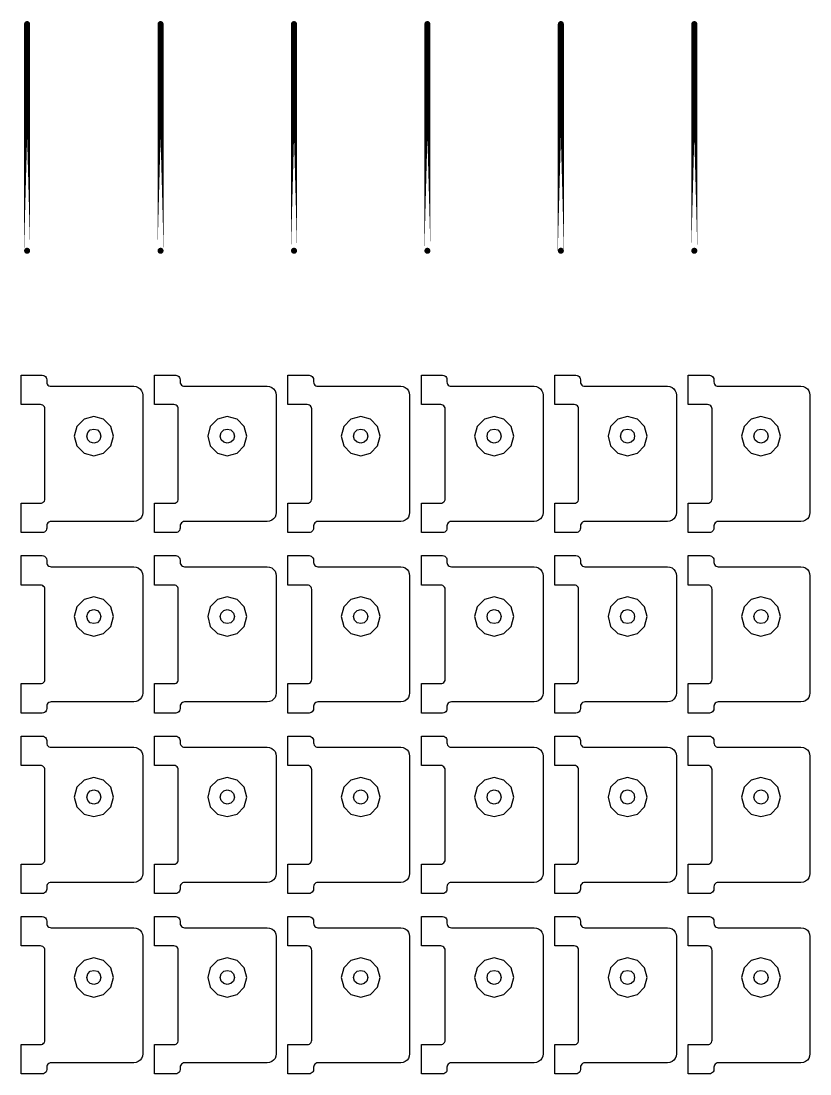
# Model space of a CAD drawing. Extents: x 11 to 212, y 11 to 212.
# Drawn here: x 134.06 to 144.49, y 161.51 to 175.44 of the extents above; entities that cross this region are included whole.
import ezdxf

# ---------------------------------------------------------------- set-up
doc = ezdxf.new("R2010")
doc.units = 0
doc.layers.get('0').update_dxf_attribs({"linetype": 'continuous'})
doc.layers.add('G', color=7, linetype='continuous')

# ---------------------------------------------------------------- blocks, each defined once
blk = doc.blocks.new('cutlineendpoint')
at = {"const_width": 0.04}
blk.add_lwpolyline([(-0.02, 0, 1), (0.02, 0, 1)], format="xyb", close=True, dxfattribs=at)

msp = doc.modelspace()

# ---------------------------------------------------------------- linework, layer by layer
at = {"layer": 'G', "const_width": 0.08}
for points in [[(134.141, 172.4), (134.141, 175.4)], [(135.906, 172.4), (135.906, 175.4)], [(137.671, 172.4), (137.671, 175.4)], [(139.435, 172.4), (139.435, 175.4)], [(141.2, 172.4), (141.2, 175.4)], [(142.965, 172.4), (142.965, 175.4)]]:
    msp.add_lwpolyline(points, close=True, dxfattribs=at)
at = {"layer": 'G'}
for points in [[(134.318, 169.059), (134.333, 169.061), (134.347, 169.067), (134.359, 169.076), (134.369, 169.088), (134.374, 169.102), (134.376, 169.118), (134.376, 170.306), (134.374, 170.321), (134.369, 170.335), (134.359, 170.347), (134.347, 170.357), (134.333, 170.363), (134.318, 170.365), (134.061, 170.365), (134.061, 170.753), (134.341, 170.753), (134.356, 170.751), (134.371, 170.745), (134.383, 170.736), (134.392, 170.724), (134.398, 170.709), (134.4, 170.694), (134.4, 170.665), (134.402, 170.649), (134.408, 170.635), (134.417, 170.623), (134.429, 170.614), (134.444, 170.608), (134.459, 170.606), (135.553, 170.606), (135.583, 170.602), (135.612, 170.59), (135.636, 170.571), (135.655, 170.547), (135.667, 170.519), (135.671, 170.488), (135.671, 168.935), (135.667, 168.905), (135.655, 168.876), (135.636, 168.852), (135.612, 168.833), (135.583, 168.822), (135.553, 168.818), (134.459, 168.818), (134.444, 168.816), (134.429, 168.81), (134.417, 168.8), (134.408, 168.788), (134.402, 168.774), (134.4, 168.759), (134.4, 168.729), (134.398, 168.714), (134.392, 168.7), (134.383, 168.688), (134.371, 168.678), (134.356, 168.673), (134.341, 168.671), (134.061, 168.671), (134.061, 169.059)], [(136.082, 169.059), (136.098, 169.061), (136.112, 169.067), (136.124, 169.076), (136.133, 169.088), (136.139, 169.102), (136.141, 169.118), (136.141, 170.306), (136.139, 170.321), (136.133, 170.335), (136.124, 170.347), (136.112, 170.357), (136.098, 170.363), (136.082, 170.365), (135.826, 170.365), (135.826, 170.753), (136.106, 170.753), (136.121, 170.751), (136.135, 170.745), (136.147, 170.736), (136.157, 170.724), (136.163, 170.709), (136.165, 170.694), (136.165, 170.665), (136.167, 170.649), (136.173, 170.635), (136.182, 170.623), (136.194, 170.614), (136.208, 170.608), (136.224, 170.606), (137.318, 170.606), (137.348, 170.602), (137.376, 170.59), (137.401, 170.571), (137.42, 170.547), (137.431, 170.519), (137.435, 170.488), (137.435, 168.935), (137.431, 168.905), (137.42, 168.876), (137.401, 168.852), (137.376, 168.833), (137.348, 168.822), (137.318, 168.818), (136.224, 168.818), (136.208, 168.816), (136.194, 168.81), (136.182, 168.8), (136.173, 168.788), (136.167, 168.774), (136.165, 168.759), (136.165, 168.729), (136.163, 168.714), (136.157, 168.7), (136.147, 168.688), (136.135, 168.678), (136.121, 168.673), (136.106, 168.671), (135.826, 168.671), (135.826, 169.059)], [(137.847, 169.059), (137.862, 169.061), (137.876, 169.067), (137.889, 169.076), (137.898, 169.088), (137.904, 169.102), (137.906, 169.118), (137.906, 170.306), (137.904, 170.321), (137.898, 170.335), (137.889, 170.347), (137.876, 170.357), (137.862, 170.363), (137.847, 170.365), (137.591, 170.365), (137.591, 170.753), (137.871, 170.753), (137.886, 170.751), (137.9, 170.745), (137.912, 170.736), (137.922, 170.724), (137.927, 170.709), (137.929, 170.694), (137.929, 170.665), (137.931, 170.649), (137.937, 170.635), (137.947, 170.623), (137.959, 170.614), (137.973, 170.608), (137.988, 170.606), (139.082, 170.606), (139.113, 170.602), (139.141, 170.59), (139.166, 170.571), (139.184, 170.547), (139.196, 170.519), (139.2, 170.488), (139.2, 168.935), (139.196, 168.905), (139.184, 168.876), (139.166, 168.852), (139.141, 168.833), (139.113, 168.822), (139.082, 168.818), (137.988, 168.818), (137.973, 168.816), (137.959, 168.81), (137.947, 168.8), (137.937, 168.788), (137.931, 168.774), (137.929, 168.759), (137.929, 168.729), (137.927, 168.714), (137.922, 168.7), (137.912, 168.688), (137.9, 168.678), (137.886, 168.673), (137.871, 168.671), (137.591, 168.671), (137.591, 169.059)], [(139.612, 169.059), (139.627, 169.061), (139.641, 169.067), (139.653, 169.076), (139.663, 169.088), (139.669, 169.102), (139.671, 169.118), (139.671, 170.306), (139.669, 170.321), (139.663, 170.335), (139.653, 170.347), (139.641, 170.357), (139.627, 170.363), (139.612, 170.365), (139.355, 170.365), (139.355, 170.753), (139.635, 170.753), (139.651, 170.751), (139.665, 170.745), (139.677, 170.736), (139.686, 170.724), (139.692, 170.709), (139.694, 170.694), (139.694, 170.665), (139.696, 170.649), (139.702, 170.635), (139.711, 170.623), (139.724, 170.614), (139.738, 170.608), (139.753, 170.606), (140.847, 170.606), (140.878, 170.602), (140.906, 170.59), (140.93, 170.571), (140.949, 170.547), (140.961, 170.519), (140.965, 170.488), (140.965, 168.935), (140.961, 168.905), (140.949, 168.876), (140.93, 168.852), (140.906, 168.833), (140.878, 168.822), (140.847, 168.818), (139.753, 168.818), (139.738, 168.816), (139.724, 168.81), (139.711, 168.8), (139.702, 168.788), (139.696, 168.774), (139.694, 168.759), (139.694, 168.729), (139.692, 168.714), (139.686, 168.7), (139.677, 168.688), (139.665, 168.678), (139.651, 168.673), (139.635, 168.671), (139.355, 168.671), (139.355, 169.059)], [(141.376, 169.059), (141.392, 169.061), (141.406, 169.067), (141.418, 169.076), (141.427, 169.088), (141.433, 169.102), (141.435, 169.118), (141.435, 170.306), (141.433, 170.321), (141.427, 170.335), (141.418, 170.347), (141.406, 170.357), (141.392, 170.363), (141.376, 170.365), (141.12, 170.365), (141.12, 170.753), (141.4, 170.753), (141.415, 170.751), (141.429, 170.745), (141.442, 170.736), (141.451, 170.724), (141.457, 170.709), (141.459, 170.694), (141.459, 170.665), (141.461, 170.649), (141.467, 170.635), (141.476, 170.623), (141.488, 170.614), (141.502, 170.608), (141.518, 170.606), (142.612, 170.606), (142.642, 170.602), (142.671, 170.59), (142.695, 170.571), (142.714, 170.547), (142.725, 170.519), (142.729, 170.488), (142.729, 168.935), (142.725, 168.905), (142.714, 168.876), (142.695, 168.852), (142.671, 168.833), (142.642, 168.822), (142.612, 168.818), (141.518, 168.818), (141.502, 168.816), (141.488, 168.81), (141.476, 168.8), (141.467, 168.788), (141.461, 168.774), (141.459, 168.759), (141.459, 168.729), (141.457, 168.714), (141.451, 168.7), (141.442, 168.688), (141.429, 168.678), (141.415, 168.673), (141.4, 168.671), (141.12, 168.671), (141.12, 169.059)], [(143.141, 169.059), (143.156, 169.061), (143.171, 169.067), (143.183, 169.076), (143.192, 169.088), (143.198, 169.102), (143.2, 169.118), (143.2, 170.306), (143.198, 170.321), (143.192, 170.335), (143.183, 170.347), (143.171, 170.357), (143.156, 170.363), (143.141, 170.365), (142.885, 170.365), (142.885, 170.753), (143.165, 170.753), (143.18, 170.751), (143.194, 170.745), (143.206, 170.736), (143.216, 170.724), (143.222, 170.709), (143.224, 170.694), (143.224, 170.665), (143.226, 170.649), (143.231, 170.635), (143.241, 170.623), (143.253, 170.614), (143.267, 170.608), (143.282, 170.606), (144.376, 170.606), (144.407, 170.602), (144.435, 170.59), (144.46, 170.571), (144.478, 170.547), (144.49, 170.519), (144.494, 170.488), (144.494, 168.935), (144.49, 168.905), (144.478, 168.876), (144.46, 168.852), (144.435, 168.833), (144.407, 168.822), (144.376, 168.818), (143.282, 168.818), (143.267, 168.816), (143.253, 168.81), (143.241, 168.8), (143.231, 168.788), (143.226, 168.774), (143.224, 168.759), (143.224, 168.729), (143.222, 168.714), (143.216, 168.7), (143.206, 168.688), (143.194, 168.678), (143.18, 168.673), (143.165, 168.671), (142.885, 168.671), (142.885, 169.059)], [(135.248, 169.818), (135.282, 169.947), (135.248, 170.076), (135.153, 170.171), (135.024, 170.206), (134.894, 170.171), (134.799, 170.076), (134.765, 169.947), (134.799, 169.818), (134.894, 169.723), (135.024, 169.688), (135.153, 169.723)], [(137.012, 169.818), (137.047, 169.947), (137.012, 170.076), (136.918, 170.171), (136.788, 170.206), (136.659, 170.171), (136.564, 170.076), (136.529, 169.947), (136.564, 169.818), (136.659, 169.723), (136.788, 169.688), (136.918, 169.723)], [(138.777, 169.818), (138.812, 169.947), (138.777, 170.076), (138.682, 170.171), (138.553, 170.206), (138.424, 170.171), (138.329, 170.076), (138.294, 169.947), (138.329, 169.818), (138.424, 169.723), (138.553, 169.688), (138.682, 169.723)], [(140.542, 169.818), (140.576, 169.947), (140.542, 170.076), (140.447, 170.171), (140.318, 170.206), (140.188, 170.171), (140.093, 170.076), (140.059, 169.947), (140.093, 169.818), (140.188, 169.723), (140.318, 169.688), (140.447, 169.723)], [(142.307, 169.818), (142.341, 169.947), (142.307, 170.076), (142.212, 170.171), (142.082, 170.206), (141.953, 170.171), (141.858, 170.076), (141.824, 169.947), (141.858, 169.818), (141.953, 169.723), (142.082, 169.688), (142.212, 169.723)], [(144.071, 169.818), (144.106, 169.947), (144.071, 170.076), (143.976, 170.171), (143.847, 170.206), (143.718, 170.171), (143.623, 170.076), (143.588, 169.947), (143.623, 169.818), (143.718, 169.723), (143.847, 169.688), (143.976, 169.723)], [(135.118, 169.947), (135.105, 169.9), (135.071, 169.866), (135.024, 169.853), (134.976, 169.866), (134.942, 169.9), (134.929, 169.947), (134.942, 169.994), (134.976, 170.029), (135.024, 170.041), (135.071, 170.029), (135.105, 169.994)], [(136.882, 169.947), (136.87, 169.9), (136.835, 169.866), (136.788, 169.853), (136.741, 169.866), (136.707, 169.9), (136.694, 169.947), (136.707, 169.994), (136.741, 170.029), (136.788, 170.041), (136.835, 170.029), (136.87, 169.994)], [(138.647, 169.947), (138.634, 169.9), (138.6, 169.866), (138.553, 169.853), (138.506, 169.866), (138.471, 169.9), (138.459, 169.947), (138.471, 169.994), (138.506, 170.029), (138.553, 170.041), (138.6, 170.029), (138.634, 169.994)], [(140.412, 169.947), (140.399, 169.9), (140.365, 169.866), (140.318, 169.853), (140.271, 169.866), (140.236, 169.9), (140.224, 169.947), (140.236, 169.994), (140.271, 170.029), (140.318, 170.041), (140.365, 170.029), (140.399, 169.994)], [(142.176, 169.947), (142.164, 169.9), (142.129, 169.866), (142.082, 169.853), (142.035, 169.866), (142.001, 169.9), (141.988, 169.947), (142.001, 169.994), (142.035, 170.029), (142.082, 170.041), (142.129, 170.029), (142.164, 169.994)], [(143.941, 169.947), (143.929, 169.9), (143.894, 169.866), (143.847, 169.853), (143.8, 169.866), (143.766, 169.9), (143.753, 169.947), (143.766, 169.994), (143.8, 170.029), (143.847, 170.041), (143.894, 170.029), (143.929, 169.994)], [(134.318, 166.671), (134.333, 166.673), (134.347, 166.678), (134.359, 166.688), (134.369, 166.7), (134.374, 166.714), (134.376, 166.729), (134.376, 167.918), (134.374, 167.933), (134.369, 167.947), (134.359, 167.959), (134.347, 167.969), (134.333, 167.974), (134.318, 167.976), (134.061, 167.976), (134.061, 168.365), (134.341, 168.365), (134.356, 168.363), (134.371, 168.357), (134.383, 168.347), (134.392, 168.335), (134.398, 168.321), (134.4, 168.306), (134.4, 168.276), (134.402, 168.261), (134.408, 168.247), (134.417, 168.235), (134.429, 168.226), (134.444, 168.22), (134.459, 168.218), (135.553, 168.218), (135.583, 168.214), (135.612, 168.202), (135.636, 168.183), (135.655, 168.159), (135.667, 168.13), (135.671, 168.1), (135.671, 166.547), (135.667, 166.517), (135.655, 166.488), (135.636, 166.464), (135.612, 166.445), (135.583, 166.433), (135.553, 166.429), (134.459, 166.429), (134.444, 166.427), (134.429, 166.422), (134.417, 166.412), (134.408, 166.4), (134.402, 166.386), (134.4, 166.371), (134.4, 166.341), (134.398, 166.326), (134.392, 166.312), (134.383, 166.3), (134.371, 166.29), (134.356, 166.284), (134.341, 166.282), (134.061, 166.282), (134.061, 166.671)], [(136.082, 166.671), (136.098, 166.673), (136.112, 166.678), (136.124, 166.688), (136.133, 166.7), (136.139, 166.714), (136.141, 166.729), (136.141, 167.918), (136.139, 167.933), (136.133, 167.947), (136.124, 167.959), (136.112, 167.969), (136.098, 167.974), (136.082, 167.976), (135.826, 167.976), (135.826, 168.365), (136.106, 168.365), (136.121, 168.363), (136.135, 168.357), (136.147, 168.347), (136.157, 168.335), (136.163, 168.321), (136.165, 168.306), (136.165, 168.276), (136.167, 168.261), (136.173, 168.247), (136.182, 168.235), (136.194, 168.226), (136.208, 168.22), (136.224, 168.218), (137.318, 168.218), (137.348, 168.214), (137.376, 168.202), (137.401, 168.183), (137.42, 168.159), (137.431, 168.13), (137.435, 168.1), (137.435, 166.547), (137.431, 166.517), (137.42, 166.488), (137.401, 166.464), (137.376, 166.445), (137.348, 166.433), (137.318, 166.429), (136.224, 166.429), (136.208, 166.427), (136.194, 166.422), (136.182, 166.412), (136.173, 166.4), (136.167, 166.386), (136.165, 166.371), (136.165, 166.341), (136.163, 166.326), (136.157, 166.312), (136.147, 166.3), (136.135, 166.29), (136.121, 166.284), (136.106, 166.282), (135.826, 166.282), (135.826, 166.671)], [(137.847, 166.671), (137.862, 166.673), (137.876, 166.678), (137.889, 166.688), (137.898, 166.7), (137.904, 166.714), (137.906, 166.729), (137.906, 167.918), (137.904, 167.933), (137.898, 167.947), (137.889, 167.959), (137.876, 167.969), (137.862, 167.974), (137.847, 167.976), (137.591, 167.976), (137.591, 168.365), (137.871, 168.365), (137.886, 168.363), (137.9, 168.357), (137.912, 168.347), (137.922, 168.335), (137.927, 168.321), (137.929, 168.306), (137.929, 168.276), (137.931, 168.261), (137.937, 168.247), (137.947, 168.235), (137.959, 168.226), (137.973, 168.22), (137.988, 168.218), (139.082, 168.218), (139.113, 168.214), (139.141, 168.202), (139.166, 168.183), (139.184, 168.159), (139.196, 168.13), (139.2, 168.1), (139.2, 166.547), (139.196, 166.517), (139.184, 166.488), (139.166, 166.464), (139.141, 166.445), (139.113, 166.433), (139.082, 166.429), (137.988, 166.429), (137.973, 166.427), (137.959, 166.422), (137.947, 166.412), (137.937, 166.4), (137.931, 166.386), (137.929, 166.371), (137.929, 166.341), (137.927, 166.326), (137.922, 166.312), (137.912, 166.3), (137.9, 166.29), (137.886, 166.284), (137.871, 166.282), (137.591, 166.282), (137.591, 166.671)], [(139.612, 166.671), (139.627, 166.673), (139.641, 166.678), (139.653, 166.688), (139.663, 166.7), (139.669, 166.714), (139.671, 166.729), (139.671, 167.918), (139.669, 167.933), (139.663, 167.947), (139.653, 167.959), (139.641, 167.969), (139.627, 167.974), (139.612, 167.976), (139.355, 167.976), (139.355, 168.365), (139.635, 168.365), (139.651, 168.363), (139.665, 168.357), (139.677, 168.347), (139.686, 168.335), (139.692, 168.321), (139.694, 168.306), (139.694, 168.276), (139.696, 168.261), (139.702, 168.247), (139.711, 168.235), (139.724, 168.226), (139.738, 168.22), (139.753, 168.218), (140.847, 168.218), (140.878, 168.214), (140.906, 168.202), (140.93, 168.183), (140.949, 168.159), (140.961, 168.13), (140.965, 168.1), (140.965, 166.547), (140.961, 166.517), (140.949, 166.488), (140.93, 166.464), (140.906, 166.445), (140.878, 166.433), (140.847, 166.429), (139.753, 166.429), (139.738, 166.427), (139.724, 166.422), (139.711, 166.412), (139.702, 166.4), (139.696, 166.386), (139.694, 166.371), (139.694, 166.341), (139.692, 166.326), (139.686, 166.312), (139.677, 166.3), (139.665, 166.29), (139.651, 166.284), (139.635, 166.282), (139.355, 166.282), (139.355, 166.671)], [(141.376, 166.671), (141.392, 166.673), (141.406, 166.678), (141.418, 166.688), (141.427, 166.7), (141.433, 166.714), (141.435, 166.729), (141.435, 167.918), (141.433, 167.933), (141.427, 167.947), (141.418, 167.959), (141.406, 167.969), (141.392, 167.974), (141.376, 167.976), (141.12, 167.976), (141.12, 168.365), (141.4, 168.365), (141.415, 168.363), (141.429, 168.357), (141.442, 168.347), (141.451, 168.335), (141.457, 168.321), (141.459, 168.306), (141.459, 168.276), (141.461, 168.261), (141.467, 168.247), (141.476, 168.235), (141.488, 168.226), (141.502, 168.22), (141.518, 168.218), (142.612, 168.218), (142.642, 168.214), (142.671, 168.202), (142.695, 168.183), (142.714, 168.159), (142.725, 168.13), (142.729, 168.1), (142.729, 166.547), (142.725, 166.517), (142.714, 166.488), (142.695, 166.464), (142.671, 166.445), (142.642, 166.433), (142.612, 166.429), (141.518, 166.429), (141.502, 166.427), (141.488, 166.422), (141.476, 166.412), (141.467, 166.4), (141.461, 166.386), (141.459, 166.371), (141.459, 166.341), (141.457, 166.326), (141.451, 166.312), (141.442, 166.3), (141.429, 166.29), (141.415, 166.284), (141.4, 166.282), (141.12, 166.282), (141.12, 166.671)], [(143.141, 166.671), (143.156, 166.673), (143.171, 166.678), (143.183, 166.688), (143.192, 166.7), (143.198, 166.714), (143.2, 166.729), (143.2, 167.918), (143.198, 167.933), (143.192, 167.947), (143.183, 167.959), (143.171, 167.969), (143.156, 167.974), (143.141, 167.976), (142.885, 167.976), (142.885, 168.365), (143.165, 168.365), (143.18, 168.363), (143.194, 168.357), (143.206, 168.347), (143.216, 168.335), (143.222, 168.321), (143.224, 168.306), (143.224, 168.276), (143.226, 168.261), (143.231, 168.247), (143.241, 168.235), (143.253, 168.226), (143.267, 168.22), (143.282, 168.218), (144.376, 168.218), (144.407, 168.214), (144.435, 168.202), (144.46, 168.183), (144.478, 168.159), (144.49, 168.13), (144.494, 168.1), (144.494, 166.547), (144.49, 166.517), (144.478, 166.488), (144.46, 166.464), (144.435, 166.445), (144.407, 166.433), (144.376, 166.429), (143.282, 166.429), (143.267, 166.427), (143.253, 166.422), (143.241, 166.412), (143.231, 166.4), (143.226, 166.386), (143.224, 166.371), (143.224, 166.341), (143.222, 166.326), (143.216, 166.312), (143.206, 166.3), (143.194, 166.29), (143.18, 166.284), (143.165, 166.282), (142.885, 166.282), (142.885, 166.671)], [(135.248, 167.429), (135.282, 167.559), (135.248, 167.688), (135.153, 167.783), (135.024, 167.818), (134.894, 167.783), (134.799, 167.688), (134.765, 167.559), (134.799, 167.429), (134.894, 167.335), (135.024, 167.3), (135.153, 167.335)], [(137.012, 167.429), (137.047, 167.559), (137.012, 167.688), (136.918, 167.783), (136.788, 167.818), (136.659, 167.783), (136.564, 167.688), (136.529, 167.559), (136.564, 167.429), (136.659, 167.335), (136.788, 167.3), (136.918, 167.335)], [(138.777, 167.429), (138.812, 167.559), (138.777, 167.688), (138.682, 167.783), (138.553, 167.818), (138.424, 167.783), (138.329, 167.688), (138.294, 167.559), (138.329, 167.429), (138.424, 167.335), (138.553, 167.3), (138.682, 167.335)], [(140.542, 167.429), (140.576, 167.559), (140.542, 167.688), (140.447, 167.783), (140.318, 167.818), (140.188, 167.783), (140.093, 167.688), (140.059, 167.559), (140.093, 167.429), (140.188, 167.335), (140.318, 167.3), (140.447, 167.335)], [(142.307, 167.429), (142.341, 167.559), (142.307, 167.688), (142.212, 167.783), (142.082, 167.818), (141.953, 167.783), (141.858, 167.688), (141.824, 167.559), (141.858, 167.429), (141.953, 167.335), (142.082, 167.3), (142.212, 167.335)], [(144.071, 167.429), (144.106, 167.559), (144.071, 167.688), (143.976, 167.783), (143.847, 167.818), (143.718, 167.783), (143.623, 167.688), (143.588, 167.559), (143.623, 167.429), (143.718, 167.335), (143.847, 167.3), (143.976, 167.335)], [(135.118, 167.559), (135.105, 167.512), (135.071, 167.477), (135.024, 167.465), (134.976, 167.477), (134.942, 167.512), (134.929, 167.559), (134.942, 167.606), (134.976, 167.64), (135.024, 167.653), (135.071, 167.64), (135.105, 167.606)], [(136.882, 167.559), (136.87, 167.512), (136.835, 167.477), (136.788, 167.465), (136.741, 167.477), (136.707, 167.512), (136.694, 167.559), (136.707, 167.606), (136.741, 167.64), (136.788, 167.653), (136.835, 167.64), (136.87, 167.606)], [(138.647, 167.559), (138.634, 167.512), (138.6, 167.477), (138.553, 167.465), (138.506, 167.477), (138.471, 167.512), (138.459, 167.559), (138.471, 167.606), (138.506, 167.64), (138.553, 167.653), (138.6, 167.64), (138.634, 167.606)], [(140.412, 167.559), (140.399, 167.512), (140.365, 167.477), (140.318, 167.465), (140.271, 167.477), (140.236, 167.512), (140.224, 167.559), (140.236, 167.606), (140.271, 167.64), (140.318, 167.653), (140.365, 167.64), (140.399, 167.606)], [(142.176, 167.559), (142.164, 167.512), (142.129, 167.477), (142.082, 167.465), (142.035, 167.477), (142.001, 167.512), (141.988, 167.559), (142.001, 167.606), (142.035, 167.64), (142.082, 167.653), (142.129, 167.64), (142.164, 167.606)], [(143.941, 167.559), (143.929, 167.512), (143.894, 167.477), (143.847, 167.465), (143.8, 167.477), (143.766, 167.512), (143.753, 167.559), (143.766, 167.606), (143.8, 167.64), (143.847, 167.653), (143.894, 167.64), (143.929, 167.606)], [(134.318, 164.282), (134.333, 164.284), (134.347, 164.29), (134.359, 164.3), (134.369, 164.312), (134.374, 164.326), (134.376, 164.341), (134.376, 165.529), (134.374, 165.545), (134.369, 165.559), (134.359, 165.571), (134.347, 165.58), (134.333, 165.586), (134.318, 165.588), (134.061, 165.588), (134.061, 165.976), (134.341, 165.976), (134.356, 165.974), (134.371, 165.969), (134.383, 165.959), (134.392, 165.947), (134.398, 165.933), (134.4, 165.918), (134.4, 165.888), (134.402, 165.873), (134.408, 165.859), (134.417, 165.847), (134.429, 165.837), (134.444, 165.831), (134.459, 165.829), (135.553, 165.829), (135.583, 165.825), (135.612, 165.814), (135.636, 165.795), (135.655, 165.771), (135.667, 165.742), (135.671, 165.712), (135.671, 164.159), (135.667, 164.128), (135.655, 164.1), (135.636, 164.076), (135.612, 164.057), (135.583, 164.045), (135.553, 164.041), (134.459, 164.041), (134.444, 164.039), (134.429, 164.033), (134.417, 164.024), (134.408, 164.012), (134.402, 163.998), (134.4, 163.982), (134.4, 163.953), (134.398, 163.938), (134.392, 163.924), (134.383, 163.911), (134.371, 163.902), (134.356, 163.896), (134.341, 163.894), (134.061, 163.894), (134.061, 164.282)], [(136.082, 164.282), (136.098, 164.284), (136.112, 164.29), (136.124, 164.3), (136.133, 164.312), (136.139, 164.326), (136.141, 164.341), (136.141, 165.529), (136.139, 165.545), (136.133, 165.559), (136.124, 165.571), (136.112, 165.58), (136.098, 165.586), (136.082, 165.588), (135.826, 165.588), (135.826, 165.976), (136.106, 165.976), (136.121, 165.974), (136.135, 165.969), (136.147, 165.959), (136.157, 165.947), (136.163, 165.933), (136.165, 165.918), (136.165, 165.888), (136.167, 165.873), (136.173, 165.859), (136.182, 165.847), (136.194, 165.837), (136.208, 165.831), (136.224, 165.829), (137.318, 165.829), (137.348, 165.825), (137.376, 165.814), (137.401, 165.795), (137.42, 165.771), (137.431, 165.742), (137.435, 165.712), (137.435, 164.159), (137.431, 164.128), (137.42, 164.1), (137.401, 164.076), (137.376, 164.057), (137.348, 164.045), (137.318, 164.041), (136.224, 164.041), (136.208, 164.039), (136.194, 164.033), (136.182, 164.024), (136.173, 164.012), (136.167, 163.998), (136.165, 163.982), (136.165, 163.953), (136.163, 163.938), (136.157, 163.924), (136.147, 163.911), (136.135, 163.902), (136.121, 163.896), (136.106, 163.894), (135.826, 163.894), (135.826, 164.282)], [(137.847, 164.282), (137.862, 164.284), (137.876, 164.29), (137.889, 164.3), (137.898, 164.312), (137.904, 164.326), (137.906, 164.341), (137.906, 165.529), (137.904, 165.545), (137.898, 165.559), (137.889, 165.571), (137.876, 165.58), (137.862, 165.586), (137.847, 165.588), (137.591, 165.588), (137.591, 165.976), (137.871, 165.976), (137.886, 165.974), (137.9, 165.969), (137.912, 165.959), (137.922, 165.947), (137.927, 165.933), (137.929, 165.918), (137.929, 165.888), (137.931, 165.873), (137.937, 165.859), (137.947, 165.847), (137.959, 165.837), (137.973, 165.831), (137.988, 165.829), (139.082, 165.829), (139.113, 165.825), (139.141, 165.814), (139.166, 165.795), (139.184, 165.771), (139.196, 165.742), (139.2, 165.712), (139.2, 164.159), (139.196, 164.128), (139.184, 164.1), (139.166, 164.076), (139.141, 164.057), (139.113, 164.045), (139.082, 164.041), (137.988, 164.041), (137.973, 164.039), (137.959, 164.033), (137.947, 164.024), (137.937, 164.012), (137.931, 163.998), (137.929, 163.982), (137.929, 163.953), (137.927, 163.938), (137.922, 163.924), (137.912, 163.911), (137.9, 163.902), (137.886, 163.896), (137.871, 163.894), (137.591, 163.894), (137.591, 164.282)], [(139.612, 164.282), (139.627, 164.284), (139.641, 164.29), (139.653, 164.3), (139.663, 164.312), (139.669, 164.326), (139.671, 164.341), (139.671, 165.529), (139.669, 165.545), (139.663, 165.559), (139.653, 165.571), (139.641, 165.58), (139.627, 165.586), (139.612, 165.588), (139.355, 165.588), (139.355, 165.976), (139.635, 165.976), (139.651, 165.974), (139.665, 165.969), (139.677, 165.959), (139.686, 165.947), (139.692, 165.933), (139.694, 165.918), (139.694, 165.888), (139.696, 165.873), (139.702, 165.859), (139.711, 165.847), (139.724, 165.837), (139.738, 165.831), (139.753, 165.829), (140.847, 165.829), (140.878, 165.825), (140.906, 165.814), (140.93, 165.795), (140.949, 165.771), (140.961, 165.742), (140.965, 165.712), (140.965, 164.159), (140.961, 164.128), (140.949, 164.1), (140.93, 164.076), (140.906, 164.057), (140.878, 164.045), (140.847, 164.041), (139.753, 164.041), (139.738, 164.039), (139.724, 164.033), (139.711, 164.024), (139.702, 164.012), (139.696, 163.998), (139.694, 163.982), (139.694, 163.953), (139.692, 163.938), (139.686, 163.924), (139.677, 163.911), (139.665, 163.902), (139.651, 163.896), (139.635, 163.894), (139.355, 163.894), (139.355, 164.282)], [(141.376, 164.282), (141.392, 164.284), (141.406, 164.29), (141.418, 164.3), (141.427, 164.312), (141.433, 164.326), (141.435, 164.341), (141.435, 165.529), (141.433, 165.545), (141.427, 165.559), (141.418, 165.571), (141.406, 165.58), (141.392, 165.586), (141.376, 165.588), (141.12, 165.588), (141.12, 165.976), (141.4, 165.976), (141.415, 165.974), (141.429, 165.969), (141.442, 165.959), (141.451, 165.947), (141.457, 165.933), (141.459, 165.918), (141.459, 165.888), (141.461, 165.873), (141.467, 165.859), (141.476, 165.847), (141.488, 165.837), (141.502, 165.831), (141.518, 165.829), (142.612, 165.829), (142.642, 165.825), (142.671, 165.814), (142.695, 165.795), (142.714, 165.771), (142.725, 165.742), (142.729, 165.712), (142.729, 164.159), (142.725, 164.128), (142.714, 164.1), (142.695, 164.076), (142.671, 164.057), (142.642, 164.045), (142.612, 164.041), (141.518, 164.041), (141.502, 164.039), (141.488, 164.033), (141.476, 164.024), (141.467, 164.012), (141.461, 163.998), (141.459, 163.982), (141.459, 163.953), (141.457, 163.938), (141.451, 163.924), (141.442, 163.911), (141.429, 163.902), (141.415, 163.896), (141.4, 163.894), (141.12, 163.894), (141.12, 164.282)], [(143.141, 164.282), (143.156, 164.284), (143.171, 164.29), (143.183, 164.3), (143.192, 164.312), (143.198, 164.326), (143.2, 164.341), (143.2, 165.529), (143.198, 165.545), (143.192, 165.559), (143.183, 165.571), (143.171, 165.58), (143.156, 165.586), (143.141, 165.588), (142.885, 165.588), (142.885, 165.976), (143.165, 165.976), (143.18, 165.974), (143.194, 165.969), (143.206, 165.959), (143.216, 165.947), (143.222, 165.933), (143.224, 165.918), (143.224, 165.888), (143.226, 165.873), (143.231, 165.859), (143.241, 165.847), (143.253, 165.837), (143.267, 165.831), (143.282, 165.829), (144.376, 165.829), (144.407, 165.825), (144.435, 165.814), (144.46, 165.795), (144.478, 165.771), (144.49, 165.742), (144.494, 165.712), (144.494, 164.159), (144.49, 164.128), (144.478, 164.1), (144.46, 164.076), (144.435, 164.057), (144.407, 164.045), (144.376, 164.041), (143.282, 164.041), (143.267, 164.039), (143.253, 164.033), (143.241, 164.024), (143.231, 164.012), (143.226, 163.998), (143.224, 163.982), (143.224, 163.953), (143.222, 163.938), (143.216, 163.924), (143.206, 163.911), (143.194, 163.902), (143.18, 163.896), (143.165, 163.894), (142.885, 163.894), (142.885, 164.282)], [(135.248, 165.041), (135.282, 165.171), (135.248, 165.3), (135.153, 165.395), (135.024, 165.429), (134.894, 165.395), (134.799, 165.3), (134.765, 165.171), (134.799, 165.041), (134.894, 164.946), (135.024, 164.912), (135.153, 164.946)], [(137.012, 165.041), (137.047, 165.171), (137.012, 165.3), (136.918, 165.395), (136.788, 165.429), (136.659, 165.395), (136.564, 165.3), (136.529, 165.171), (136.564, 165.041), (136.659, 164.946), (136.788, 164.912), (136.918, 164.946)], [(138.777, 165.041), (138.812, 165.171), (138.777, 165.3), (138.682, 165.395), (138.553, 165.429), (138.424, 165.395), (138.329, 165.3), (138.294, 165.171), (138.329, 165.041), (138.424, 164.946), (138.553, 164.912), (138.682, 164.946)], [(140.542, 165.041), (140.576, 165.171), (140.542, 165.3), (140.447, 165.395), (140.318, 165.429), (140.188, 165.395), (140.093, 165.3), (140.059, 165.171), (140.093, 165.041), (140.188, 164.946), (140.318, 164.912), (140.447, 164.946)], [(142.307, 165.041), (142.341, 165.171), (142.307, 165.3), (142.212, 165.395), (142.082, 165.429), (141.953, 165.395), (141.858, 165.3), (141.824, 165.171), (141.858, 165.041), (141.953, 164.946), (142.082, 164.912), (142.212, 164.946)], [(144.071, 165.041), (144.106, 165.171), (144.071, 165.3), (143.976, 165.395), (143.847, 165.429), (143.718, 165.395), (143.623, 165.3), (143.588, 165.171), (143.623, 165.041), (143.718, 164.946), (143.847, 164.912), (143.976, 164.946)], [(135.118, 165.171), (135.105, 165.124), (135.071, 165.089), (135.024, 165.076), (134.976, 165.089), (134.942, 165.124), (134.929, 165.171), (134.942, 165.218), (134.976, 165.252), (135.024, 165.265), (135.071, 165.252), (135.105, 165.218)], [(136.882, 165.171), (136.87, 165.124), (136.835, 165.089), (136.788, 165.076), (136.741, 165.089), (136.707, 165.124), (136.694, 165.171), (136.707, 165.218), (136.741, 165.252), (136.788, 165.265), (136.835, 165.252), (136.87, 165.218)], [(138.647, 165.171), (138.634, 165.124), (138.6, 165.089), (138.553, 165.076), (138.506, 165.089), (138.471, 165.124), (138.459, 165.171), (138.471, 165.218), (138.506, 165.252), (138.553, 165.265), (138.6, 165.252), (138.634, 165.218)], [(140.412, 165.171), (140.399, 165.124), (140.365, 165.089), (140.318, 165.076), (140.271, 165.089), (140.236, 165.124), (140.224, 165.171), (140.236, 165.218), (140.271, 165.252), (140.318, 165.265), (140.365, 165.252), (140.399, 165.218)], [(142.176, 165.171), (142.164, 165.124), (142.129, 165.089), (142.082, 165.076), (142.035, 165.089), (142.001, 165.124), (141.988, 165.171), (142.001, 165.218), (142.035, 165.252), (142.082, 165.265), (142.129, 165.252), (142.164, 165.218)], [(143.941, 165.171), (143.929, 165.124), (143.894, 165.089), (143.847, 165.076), (143.8, 165.089), (143.766, 165.124), (143.753, 165.171), (143.766, 165.218), (143.8, 165.252), (143.847, 165.265), (143.894, 165.252), (143.929, 165.218)], [(134.318, 161.894), (134.333, 161.896), (134.347, 161.902), (134.359, 161.911), (134.369, 161.924), (134.374, 161.938), (134.376, 161.953), (134.376, 163.141), (134.374, 163.156), (134.369, 163.171), (134.359, 163.183), (134.347, 163.192), (134.333, 163.198), (134.318, 163.2), (134.061, 163.2), (134.061, 163.588), (134.341, 163.588), (134.356, 163.586), (134.371, 163.58), (134.383, 163.571), (134.392, 163.559), (134.398, 163.545), (134.4, 163.529), (134.4, 163.5), (134.402, 163.485), (134.408, 163.471), (134.417, 163.458), (134.429, 163.449), (134.444, 163.443), (134.459, 163.441), (135.553, 163.441), (135.583, 163.437), (135.612, 163.425), (135.636, 163.407), (135.655, 163.382), (135.667, 163.354), (135.671, 163.324), (135.671, 161.771), (135.667, 161.74), (135.655, 161.712), (135.636, 161.687), (135.612, 161.669), (135.583, 161.657), (135.553, 161.653), (134.459, 161.653), (134.444, 161.651), (134.429, 161.645), (134.417, 161.636), (134.408, 161.624), (134.402, 161.609), (134.4, 161.594), (134.4, 161.565), (134.398, 161.549), (134.392, 161.535), (134.383, 161.523), (134.371, 161.514), (134.356, 161.508), (134.341, 161.506), (134.061, 161.506), (134.061, 161.894)], [(136.082, 161.894), (136.098, 161.896), (136.112, 161.902), (136.124, 161.911), (136.133, 161.924), (136.139, 161.938), (136.141, 161.953), (136.141, 163.141), (136.139, 163.156), (136.133, 163.171), (136.124, 163.183), (136.112, 163.192), (136.098, 163.198), (136.082, 163.2), (135.826, 163.2), (135.826, 163.588), (136.106, 163.588), (136.121, 163.586), (136.135, 163.58), (136.147, 163.571), (136.157, 163.559), (136.163, 163.545), (136.165, 163.529), (136.165, 163.5), (136.167, 163.485), (136.173, 163.471), (136.182, 163.458), (136.194, 163.449), (136.208, 163.443), (136.224, 163.441), (137.318, 163.441), (137.348, 163.437), (137.376, 163.425), (137.401, 163.407), (137.42, 163.382), (137.431, 163.354), (137.435, 163.324), (137.435, 161.771), (137.431, 161.74), (137.42, 161.712), (137.401, 161.687), (137.376, 161.669), (137.348, 161.657), (137.318, 161.653), (136.224, 161.653), (136.208, 161.651), (136.194, 161.645), (136.182, 161.636), (136.173, 161.624), (136.167, 161.609), (136.165, 161.594), (136.165, 161.565), (136.163, 161.549), (136.157, 161.535), (136.147, 161.523), (136.135, 161.514), (136.121, 161.508), (136.106, 161.506), (135.826, 161.506), (135.826, 161.894)], [(137.847, 161.894), (137.862, 161.896), (137.876, 161.902), (137.889, 161.911), (137.898, 161.924), (137.904, 161.938), (137.906, 161.953), (137.906, 163.141), (137.904, 163.156), (137.898, 163.171), (137.889, 163.183), (137.876, 163.192), (137.862, 163.198), (137.847, 163.2), (137.591, 163.2), (137.591, 163.588), (137.871, 163.588), (137.886, 163.586), (137.9, 163.58), (137.912, 163.571), (137.922, 163.559), (137.927, 163.545), (137.929, 163.529), (137.929, 163.5), (137.931, 163.485), (137.937, 163.471), (137.947, 163.458), (137.959, 163.449), (137.973, 163.443), (137.988, 163.441), (139.082, 163.441), (139.113, 163.437), (139.141, 163.425), (139.166, 163.407), (139.184, 163.382), (139.196, 163.354), (139.2, 163.324), (139.2, 161.771), (139.196, 161.74), (139.184, 161.712), (139.166, 161.687), (139.141, 161.669), (139.113, 161.657), (139.082, 161.653), (137.988, 161.653), (137.973, 161.651), (137.959, 161.645), (137.947, 161.636), (137.937, 161.624), (137.931, 161.609), (137.929, 161.594), (137.929, 161.565), (137.927, 161.549), (137.922, 161.535), (137.912, 161.523), (137.9, 161.514), (137.886, 161.508), (137.871, 161.506), (137.591, 161.506), (137.591, 161.894)], [(139.612, 161.894), (139.627, 161.896), (139.641, 161.902), (139.653, 161.911), (139.663, 161.924), (139.669, 161.938), (139.671, 161.953), (139.671, 163.141), (139.669, 163.156), (139.663, 163.171), (139.653, 163.183), (139.641, 163.192), (139.627, 163.198), (139.612, 163.2), (139.355, 163.2), (139.355, 163.588), (139.635, 163.588), (139.651, 163.586), (139.665, 163.58), (139.677, 163.571), (139.686, 163.559), (139.692, 163.545), (139.694, 163.529), (139.694, 163.5), (139.696, 163.485), (139.702, 163.471), (139.711, 163.458), (139.724, 163.449), (139.738, 163.443), (139.753, 163.441), (140.847, 163.441), (140.878, 163.437), (140.906, 163.425), (140.93, 163.407), (140.949, 163.382), (140.961, 163.354), (140.965, 163.324), (140.965, 161.771), (140.961, 161.74), (140.949, 161.712), (140.93, 161.687), (140.906, 161.669), (140.878, 161.657), (140.847, 161.653), (139.753, 161.653), (139.738, 161.651), (139.724, 161.645), (139.711, 161.636), (139.702, 161.624), (139.696, 161.609), (139.694, 161.594), (139.694, 161.565), (139.692, 161.549), (139.686, 161.535), (139.677, 161.523), (139.665, 161.514), (139.651, 161.508), (139.635, 161.506), (139.355, 161.506), (139.355, 161.894)], [(141.376, 161.894), (141.392, 161.896), (141.406, 161.902), (141.418, 161.911), (141.427, 161.924), (141.433, 161.938), (141.435, 161.953), (141.435, 163.141), (141.433, 163.156), (141.427, 163.171), (141.418, 163.183), (141.406, 163.192), (141.392, 163.198), (141.376, 163.2), (141.12, 163.2), (141.12, 163.588), (141.4, 163.588), (141.415, 163.586), (141.429, 163.58), (141.442, 163.571), (141.451, 163.559), (141.457, 163.545), (141.459, 163.529), (141.459, 163.5), (141.461, 163.485), (141.467, 163.471), (141.476, 163.458), (141.488, 163.449), (141.502, 163.443), (141.518, 163.441), (142.612, 163.441), (142.642, 163.437), (142.671, 163.425), (142.695, 163.407), (142.714, 163.382), (142.725, 163.354), (142.729, 163.324), (142.729, 161.771), (142.725, 161.74), (142.714, 161.712), (142.695, 161.687), (142.671, 161.669), (142.642, 161.657), (142.612, 161.653), (141.518, 161.653), (141.502, 161.651), (141.488, 161.645), (141.476, 161.636), (141.467, 161.624), (141.461, 161.609), (141.459, 161.594), (141.459, 161.565), (141.457, 161.549), (141.451, 161.535), (141.442, 161.523), (141.429, 161.514), (141.415, 161.508), (141.4, 161.506), (141.12, 161.506), (141.12, 161.894)], [(143.141, 161.894), (143.156, 161.896), (143.171, 161.902), (143.183, 161.911), (143.192, 161.924), (143.198, 161.938), (143.2, 161.953), (143.2, 163.141), (143.198, 163.156), (143.192, 163.171), (143.183, 163.183), (143.171, 163.192), (143.156, 163.198), (143.141, 163.2), (142.885, 163.2), (142.885, 163.588), (143.165, 163.588), (143.18, 163.586), (143.194, 163.58), (143.206, 163.571), (143.216, 163.559), (143.222, 163.545), (143.224, 163.529), (143.224, 163.5), (143.226, 163.485), (143.231, 163.471), (143.241, 163.458), (143.253, 163.449), (143.267, 163.443), (143.282, 163.441), (144.376, 163.441), (144.407, 163.437), (144.435, 163.425), (144.46, 163.407), (144.478, 163.382), (144.49, 163.354), (144.494, 163.324), (144.494, 161.771), (144.49, 161.74), (144.478, 161.712), (144.46, 161.687), (144.435, 161.669), (144.407, 161.657), (144.376, 161.653), (143.282, 161.653), (143.267, 161.651), (143.253, 161.645), (143.241, 161.636), (143.231, 161.624), (143.226, 161.609), (143.224, 161.594), (143.224, 161.565), (143.222, 161.549), (143.216, 161.535), (143.206, 161.523), (143.194, 161.514), (143.18, 161.508), (143.165, 161.506), (142.885, 161.506), (142.885, 161.894)], [(135.248, 162.653), (135.282, 162.782), (135.248, 162.912), (135.153, 163.007), (135.024, 163.041), (134.894, 163.007), (134.799, 162.912), (134.765, 162.782), (134.799, 162.653), (134.894, 162.558), (135.024, 162.524), (135.153, 162.558)], [(137.012, 162.653), (137.047, 162.782), (137.012, 162.912), (136.918, 163.007), (136.788, 163.041), (136.659, 163.007), (136.564, 162.912), (136.529, 162.782), (136.564, 162.653), (136.659, 162.558), (136.788, 162.524), (136.918, 162.558)], [(138.777, 162.653), (138.812, 162.782), (138.777, 162.912), (138.682, 163.007), (138.553, 163.041), (138.424, 163.007), (138.329, 162.912), (138.294, 162.782), (138.329, 162.653), (138.424, 162.558), (138.553, 162.524), (138.682, 162.558)], [(140.542, 162.653), (140.576, 162.782), (140.542, 162.912), (140.447, 163.007), (140.318, 163.041), (140.188, 163.007), (140.093, 162.912), (140.059, 162.782), (140.093, 162.653), (140.188, 162.558), (140.318, 162.524), (140.447, 162.558)], [(142.307, 162.653), (142.341, 162.782), (142.307, 162.912), (142.212, 163.007), (142.082, 163.041), (141.953, 163.007), (141.858, 162.912), (141.824, 162.782), (141.858, 162.653), (141.953, 162.558), (142.082, 162.524), (142.212, 162.558)], [(144.071, 162.653), (144.106, 162.782), (144.071, 162.912), (143.976, 163.007), (143.847, 163.041), (143.718, 163.007), (143.623, 162.912), (143.588, 162.782), (143.623, 162.653), (143.718, 162.558), (143.847, 162.524), (143.976, 162.558)], [(135.118, 162.782), (135.105, 162.735), (135.071, 162.701), (135.024, 162.688), (134.976, 162.701), (134.942, 162.735), (134.929, 162.782), (134.942, 162.829), (134.976, 162.864), (135.024, 162.876), (135.071, 162.864), (135.105, 162.829)], [(136.882, 162.782), (136.87, 162.735), (136.835, 162.701), (136.788, 162.688), (136.741, 162.701), (136.707, 162.735), (136.694, 162.782), (136.707, 162.829), (136.741, 162.864), (136.788, 162.876), (136.835, 162.864), (136.87, 162.829)], [(138.647, 162.782), (138.634, 162.735), (138.6, 162.701), (138.553, 162.688), (138.506, 162.701), (138.471, 162.735), (138.459, 162.782), (138.471, 162.829), (138.506, 162.864), (138.553, 162.876), (138.6, 162.864), (138.634, 162.829)], [(140.412, 162.782), (140.399, 162.735), (140.365, 162.701), (140.318, 162.688), (140.271, 162.701), (140.236, 162.735), (140.224, 162.782), (140.236, 162.829), (140.271, 162.864), (140.318, 162.876), (140.365, 162.864), (140.399, 162.829)], [(142.176, 162.782), (142.164, 162.735), (142.129, 162.701), (142.082, 162.688), (142.035, 162.701), (142.001, 162.735), (141.988, 162.782), (142.001, 162.829), (142.035, 162.864), (142.082, 162.876), (142.129, 162.864), (142.164, 162.829)], [(143.941, 162.782), (143.929, 162.735), (143.894, 162.701), (143.847, 162.688), (143.8, 162.701), (143.766, 162.735), (143.753, 162.782), (143.766, 162.829), (143.8, 162.864), (143.847, 162.876), (143.894, 162.864), (143.929, 162.829)]]:
    msp.add_lwpolyline(points, close=True, dxfattribs=at)

# ---------------------------------------------------------------- block references
for p in [(134.141, 175.4), (135.906, 175.4), (137.671, 175.4), (139.435, 175.4), (141.2, 175.4), (142.965, 175.4), (134.141, 172.4), (135.906, 172.4), (137.671, 172.4), (139.435, 172.4), (141.2, 172.4), (142.965, 172.4)]:
    msp.add_blockref('cutlineendpoint', p, dxfattribs=at)

doc.saveas('drawing.dxf')
